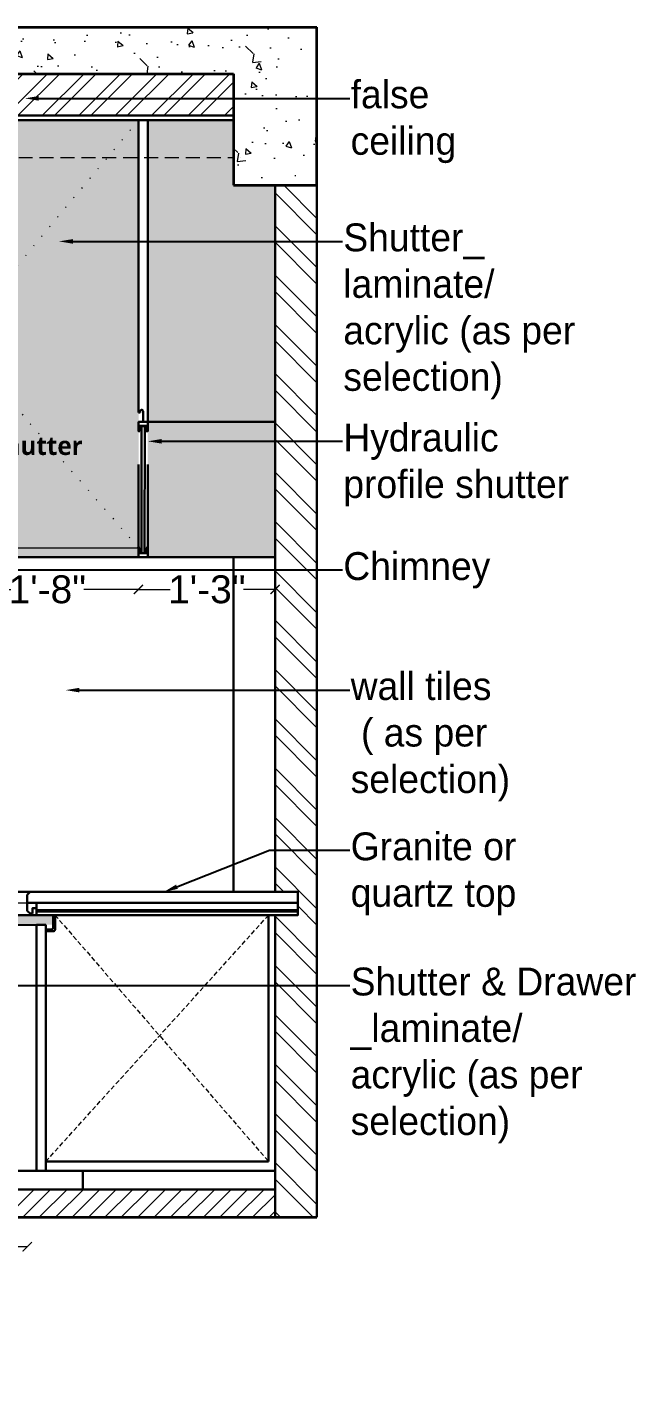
# Model space of a CAD drawing. Header units: inches. Extents: x 3324238 to 135265466, y -1036581 to 20094598.
# Drawn here: x 3355520.6 to 3355586.2, y -519180.1 to -519033.6 of the extents above; entities that cross this region are included whole.
import ezdxf
from ezdxf import colors
from ezdxf.entities.mleader import LeaderData, LeaderLine
from ezdxf.math import Vec2, Vec3

# ---------------------------------------------------------------- set-up
doc = ezdxf.new("R2010")
doc.units = ezdxf.units.IN
doc.header["$MEASUREMENT"] = 0
doc.header["$PDMODE"] = 3
for name, pattern in [('00 . GROUND FLOOR$0$DASHED', [0.75, 0.5, -0.25]), ('00-Floor Plan$0$DASHED', [0.75, 0.5, -0.25]), ('DOT', [0.25, 0, -0.25])]:
    doc.linetypes.add(name, pattern=pattern)
doc.layers.add('AR HATCH-7', color=7, linetype='Continuous')
doc.layers.add('str coll', color=6, linetype='Continuous')
for name, color, linetype, lineweight in [('dim05', 1, 'Continuous', 13), ('Flooring', 253, 'Continuous', 30), ('FUNI.SEC', 7, 'Continuous', 30), ('FURNITURE', 32, 'Continuous', 13), ('FURNITURE-1', 251, 'Continuous', 5), ('Labelling', 1, 'Continuous', 25), ('wall', 7, 'Continuous', 30)]:
    doc.layers.add(name, color=color, linetype=linetype, lineweight=lineweight)
doc.layers.add('hatch', color=253, linetype='Continuous', lineweight=0, transparency=0.4)
doc.styles.get("Standard").update_dxf_attribs({"font": 'GOTHIC.TTF'})
doc.styles.add('The Thakors 3 inches', font='arial.ttf', dxfattribs={"height": 3})
doc.dimstyles.new('The Thakors 3 inches', dxfattribs={"dimtxt": 3, "dimasz": 1, "dimexe": 0.179993, "dimexo": 0.0625, "dimgap": 0.089996, "dimtad": 0, "dimzin": 0, "dimdsep": 46, "dimlunit": 4, "dimtxsty": 'The Thakors 3 inches', "dimblk": 'ARCHTICK', "dimcen": 0.089996, "dimclrd": 5, "dimclre": 5, "dimclrt": 1, "dimadec": 0, "dimazin": 0, "dimtfac": 0.799988, "dimtofl": 0, "dimtmove": 1, "dimatfit": 3, "dimfxl": 1, "dimtolj": 1, "dimtzin": 0, "dimlwd": 5, "dimlwe": 13, "dimarcsym": 0})

# ---------------------------------------------------------------- blocks, each defined once
blk = doc.blocks.new('_ArchTick')
at = {"color": 0, "linetype": 'ByBlock', "const_width": 0.15}
blk.add_lwpolyline([(-0.5, -0.5), (0.5, 0.5)], dxfattribs=at)
blk = doc.blocks.new('*D241')
at = {"layer": 'Defpoints', "color": 0, "lineweight": 30, "ltscale": 4, "transparency": 16777216}
for p in [(3355490.34, -519156.61, -0.1), (3355520.64, -519156.61, -0.2), (3355520.64, -519164.78)]:
    blk.add_point(p, dxfattribs=at)
at = {"layer": 'dim05', "color": 5, "lineweight": 5, "ltscale": 4, "transparency": 16777216}
for p, q in [((3355490.34, -519164.78), (3355501.39, -519164.78)), ((3355520.64, -519164.78), (3355509.59, -519164.78))]:
    blk.add_line(p, q, dxfattribs=at)
at = {"layer": 'dim05', "color": 5, "lineweight": 5, "ltscale": 4, "transparency": 16777216, "rotation": 180}
blk.add_blockref('_ArchTick', (3355490.34, -519164.78), dxfattribs=at)
at = {"layer": 'dim05', "color": 5, "lineweight": 5, "ltscale": 4, "transparency": 16777216}
blk.add_blockref('_ArchTick', (3355520.64, -519164.78), dxfattribs=at)
at = {"layer": 'dim05', "color": 1, "lineweight": 5, "ltscale": 4, "transparency": 16777216, "insert": (3355505.49, -519164.78), "char_height": 3, "attachment_point": 5, "style": 'The Thakors 3 inches'}
blk.add_mtext('\\A1;2\'-6"', dxfattribs=at)
blk = doc.blocks.new('*D246')
at = {"layer": 'Defpoints', "color": 0, "lineweight": 30, "ltscale": 4, "transparency": 16777216}
for p in [(3355512.98, -519088.01, -0.08), (3355532.62, -519088.01, -0.13), (3355532.62, -519094.09)]:
    blk.add_point(p, dxfattribs=at)
at = {"layer": 'dim05', "color": 5, "lineweight": 5, "ltscale": 4, "transparency": 16777216}
for p, q in [((3355512.98, -519094.09), (3355518.87, -519094.09)), ((3355532.62, -519094.09), (3355526.74, -519094.09))]:
    blk.add_line(p, q, dxfattribs=at)
at = {"layer": 'dim05', "color": 5, "lineweight": 5, "ltscale": 4, "transparency": 16777216, "rotation": 180}
blk.add_blockref('_ArchTick', (3355512.98, -519094.09), dxfattribs=at)
at = {"layer": 'dim05', "color": 5, "lineweight": 5, "ltscale": 4, "transparency": 16777216}
blk.add_blockref('_ArchTick', (3355532.62, -519094.09), dxfattribs=at)
at = {"layer": 'dim05', "color": 1, "lineweight": 5, "ltscale": 4, "transparency": 16777216, "insert": (3355522.8, -519094.09), "char_height": 3, "attachment_point": 5, "style": 'The Thakors 3 inches'}
blk.add_mtext('\\A1;1\'-8"', dxfattribs=at)
blk = doc.blocks.new('*D247')
at = {"layer": 'Defpoints', "color": 0, "lineweight": 30, "ltscale": 4, "transparency": 16777216}
for p in [(3355532.62, -519090.61, -0.1), (3355547.33, -519092.9, -0.07), (3355547.33, -519094.09)]:
    blk.add_point(p, dxfattribs=at)
at = {"layer": 'dim05', "color": 5, "lineweight": 5, "ltscale": 4, "transparency": 16777216}
for p, q in [((3355532.62, -519094.09), (3355536.04, -519094.09)), ((3355547.33, -519094.09), (3355543.91, -519094.09))]:
    blk.add_line(p, q, dxfattribs=at)
at = {"layer": 'dim05', "color": 5, "lineweight": 5, "ltscale": 4, "transparency": 16777216, "rotation": 180}
blk.add_blockref('_ArchTick', (3355532.62, -519094.09), dxfattribs=at)
at = {"layer": 'dim05', "color": 5, "lineweight": 5, "ltscale": 4, "transparency": 16777216}
blk.add_blockref('_ArchTick', (3355547.33, -519094.09), dxfattribs=at)
at = {"layer": 'dim05', "color": 1, "lineweight": 5, "ltscale": 4, "transparency": 16777216, "insert": (3355539.98, -519094.09), "char_height": 3, "attachment_point": 5, "style": 'The Thakors 3 inches'}
blk.add_mtext('\\A1;1\'-3"', dxfattribs=at)

msp = doc.modelspace()

# ---------------------------------------------------------------- hatches: boundary and pattern name
at = {"layer": 'AR HATCH-7', "lineweight": 30, "true_color": 0x636466}
h = msp.add_hatch(color=251, dxfattribs=at)
h.dxf.hatch_style = 1
h.paths.add_polyline_path([(3355532.623, -519089.609), (3355512.982, -519089.614), (3355512.982, -519090.615), (3355532.621, -519090.613)])
h = msp.add_hatch(color=251, dxfattribs=at)
h.dxf.hatch_style = 1
h.paths.add_polyline_path([(3355523.435, -519129.113), (3355445.256, -519129.113), (3355445.256, -519130.148), (3355523.435, -519130.148)])
at = {"layer": 'FURNITURE-1', "true_color": 0x000000}
h = msp.add_hatch(dxfattribs=at)
h.set_pattern_fill('AR-CONC', color=18, angle=-90)
h.set_pattern_definition([(320, (3238.006, 417.172), (-0.62752135, -7.172601826), [0.75, -8.25]), (265, (3238.006, 417.172), (7.521921337, 1.387513336), [0.6, -6.6]), (10.45144446, (3237.9535, 416.574), (6.89439991, -5.785088467), [0.63740192, -7.01142112]), (316.1842, (3240.006, 417.172), (-1.655192808, -10.672413307), [1.125, -12.375]), (6.6356355, (3239.868, 416.283), (9.741186008, -9.346619457), [0.95610342, -10.5171376]), (261.184164, (3240.006, 417.172), (9.741186003, -9.34661945), [0.9, -9.90000001]), (291, (3239.506, 416.172), (-4.026188907, -5.969070521), [0.75, -8.25]), (236, (3239.506, 416.172), (7.25150045, -2.43315332), [0.6, -6.6]), (341.45144474, (3239.17, 415.6745), (3.225311528, -8.402223767), [0.6374019, -7.01142112]), (307.5, (3238.0058, 417.172), (3.3289385383, -0.1215985532), [0, -6.52, 0, -6.7, 0, -6.625]), (277.5, (3238.0058, 417.172), (3.944117119, -2.6306953744), [0, -3.82, 0, -6.37, 0, -2.525]), (237.5, (3238.0058, 419.402), (-0.2255487173, -5.3382243617), [0, -2.5, 0, -7.8, 0, -10.35]), (227.5, (3238.006, 420.402), (1.0010498233, -5.8318616934), [0, -3.25, 0, -5.18, 0, -7.35])])
h.paths.add_polyline_path([(3355420.754, -519038.623), (3355542.838, -519038.623), (3355542.838, -519050.62), (3355551.838, -519050.626), (3355551.838, -519033.63), (3355411.992, -519033.623), (3355411.992, -519047.623), (3355420.691, -519047.623)])
at = {"layer": 'FURNITURE-1', "lineweight": 0}
h = msp.add_hatch(dxfattribs=at)
h.set_pattern_fill('ANSI32', color=6, scale=7.4, angle=180)
h.set_pattern_definition([(225, (3145.9063, 226.3265), (1.9622213178, -1.9622213178), []), (225, (3144.5982, 226.3265), (1.9622213178, -1.9622213178), [])])
edge = h.paths.add_edge_path()
edge.add_line((3355542.838, -519043.123), (3355421.055, -519043.123))
edge.add_line((3355421.055, -519038.623), (3355421.054, -519043.123))
edge.add_line((3355542.838, -519038.623), (3355542.838, -519043.123))
edge.add_line((3355542.838, -519038.623), (3355421.055, -519038.623))
at = {"layer": 'hatch', "lineweight": 15, "true_color": 0x636466}
h = msp.add_hatch(dxfattribs=at)
h.set_pattern_fill('ANSI32', color=251, scale=10, angle=90)
h.set_pattern_definition([(135, (3238.0058, 420.1816), (-2.6516504294, -2.6516504294), []), (135, (3238.0058, 421.9494), (-2.6516504294, -2.6516504294), [])])
h.paths.add_polyline_path([(3355418.906, -519128.722), (3355418.906, -519128.565), (3355418.906, -519127.784), (3355420.723, -519127.784), (3355420.723, -519050.623), (3355411.992, -519050.623), (3355411.992, -519158.613), (3355411.992, -519161.636), (3355420.723, -519161.613), (3355420.723, -519158.613), (3355420.723, -519129.113), (3355418.906, -519129.113)])
h.paths.add_polyline_path([(3355549.778, -519127.781), (3355549.778, -519129.11), (3355547.33, -519129.11), (3355547.332, -519161.608), (3355551.838, -519161.608), (3355551.839, -519050.623), (3355547.33, -519050.623), (3355547.333, -519126.61), (3355549.778, -519126.61)])
at = {"layer": 'hatch'}
h = msp.add_hatch(dxfattribs=at)
h.set_pattern_fill('ANSI31', color=256, scale=10)
h.set_pattern_definition([(45, (3238.0058, 420.1816), (-0.8838834765, 0.8838834765), [])])
h.paths.add_polyline_path([(3355547.331, -519158.608), (3355420.723, -519158.613), (3355420.723, -519161.613), (3355547.331, -519161.608)])

# ---------------------------------------------------------------- linework, layer by layer
at = {"color": 1, "lineweight": 35}
for p, q in [((3355411.992, -519033.623, -0.067), (3355551.838, -519033.623, -0.067)), ((3355551.838, -519050.623, -0.067), (3355551.838, -519033.623, -0.067)), ((3355420.723, -519038.623, -0.067), (3355542.838, -519038.623, -0.055)), ((3355542.838, -519038.623, -0.055), (3355542.839, -519050.623, -0.055)), ((3355542.838, -519050.623, 0), (3355551.838, -519050.623, 0)), ((3355551.838, -519161.616, 0.355), (3355420.992, -519161.613, -0.104))]:
    msp.add_line(p, q, dxfattribs=at)
at = {"color": 1, "lineweight": 30}
msp.add_line((3355542.84, -519090.613, -0.055), (3355542.841, -519126.609, -0.104), dxfattribs=at)
at = {"layer": 'dim05', "color": 251, "linetype": 'DOT', "lineweight": 18, "ltscale": 5, "true_color": 0x636466}
msp.add_line((3355532.622, -519043.623, -0.006), (3355512.982, -519067.118, -0.033), dxfattribs=at)
at = {"layer": 'dim05', "color": 251, "linetype": '00-Floor Plan$0$DASHED', "lineweight": 18, "ltscale": 3, "true_color": 0x636466}
msp.add_line((3355420.723, -519047.62), (3355542.838, -519047.62), dxfattribs=at)
at = {"layer": 'Flooring', "ltscale": 4}
msp.add_line((3355547.331, -519158.608, -0.104), (3355420.723, -519158.613, -0.104), dxfattribs=at)
at = {"layer": 'FUNI.SEC', "color": 12, "elevation": 0.004}
msp.add_lwpolyline([(3355521.639, -519128.719), (3355549.778, -519128.719), (3355549.778, -519129.11), (3355521.639, -519129.11)], close=True, dxfattribs=at)
at = {"layer": 'FURNITURE', "lineweight": 30}
for p, q in [((3355532.621, -519067.644, -0.305), (3355532.623, -519043.623, -0.067)), ((3355533.623, -519090.613, -0.104), (3355533.623, -519043.623, -0.067)), ((3355532.621, -519075.069, -0.246), (3355532.621, -519067.641, -0.314)), ((3355532.816, -519075.069, -0.88), (3355532.621, -519075.069, -0.88)), ((3355532.816, -519074.897, -0.88), (3355532.816, -519075.069, -0.88)), ((3355533.111, -519074.897, -0.88), (3355533.111, -519076.067, -0.88)), ((3355532.621, -519090.613, -0.101), (3355532.621, -519076.063, -0.236)), ((3355420.723, -519090.613, -0.104), (3355533.123, -519090.613, -0.101)), ((3355532.623, -519090.613, -0.101), (3355532.873, -519090.613, -0.101)), ((3355533.123, -519090.613, -0.101), (3355547.331, -519090.613, -0.035)), ((3355445.056, -519129.113, -0.104), (3355521.639, -519129.113, 0)), ((3355546.63, -519155.613, -0.104), (3355546.63, -519129.113, -0.104)), ((3355521.635, -519130.144, 0), (3355521.635, -519156.613, -0.203)), ((3355522.635, -519130.144, -0.098), (3355521.635, -519130.144, 0)), ((3355522.635, -519130.144, -0.1), (3355522.635, -519156.613, -0.203)), ((3355522.635, -519155.613, -0.104), (3355546.63, -519155.613, -0.104)), ((3355445.056, -519156.613, -0.104), (3355523.628, -519156.613, -0.104)), ((3355523.628, -519156.613, -0.104), (3355547.331, -519156.613, -0.104)), ((3355526.628, -519156.613, -0.104), (3355526.628, -519158.613, -0.104))]:
    msp.add_line(p, q, dxfattribs=at)
at = {"layer": 'FURNITURE', "lineweight": 5}
msp.add_line((3355420.723, -519089.613, -0.104), (3355532.623, -519089.609, -0.104), dxfattribs=at)
at = {"layer": 'FURNITURE', "color": 4, "lineweight": 30}
for p, q in [((3355532.955, -519090.613, -0.101), (3355532.955, -519090.613, -0.101)), ((3355533.284, -519090.613, -0.101), (3355533.284, -519090.613, -0.101))]:
    msp.add_line(p, q, dxfattribs=at)
at = {"layer": 'FURNITURE', "lineweight": 25}
msp.add_line((3355445.256, -519130.147, -0.202), (3355522.635, -519130.147, -0.1), dxfattribs=at)
at = {"layer": 'FURNITURE', "lineweight": 30, "elevation": -0.101}
for points in [[(3355532.77, -519089.609), (3355532.623, -519089.609), (3355532.623, -519090.613), (3355533.623, -519090.613), (3355533.623, -519089.609), (3355533.448, -519089.609)], [(3355533.448, -519089.609), (3355533.448, -519090.186), (3355532.77, -519090.186), (3355532.77, -519089.609)]]:
    msp.add_lwpolyline(points, dxfattribs=at)
at = {"layer": 'FURNITURE', "lineweight": 30, "elevation": -0.104}
msp.add_lwpolyline([(3355421.742, -519090.613), (3355542.841, -519090.613), (3355542.841, -519126.609), (3355421.742, -519126.609)], close=True, dxfattribs=at)
at = {"layer": 'FURNITURE', "lineweight": 30, "ltscale": 0.4, "elevation": -0.098}
msp.add_lwpolyline([(3355522.635, -519130.644), (3355523.235, -519130.644, 0.4142136), (3355523.435, -519130.444), (3355523.435, -519129.143), (3355523.635, -519129.143), (3355523.635, -519130.644, -0.4142136), (3355523.435, -519130.844), (3355522.635, -519130.844)], format="xyb", close=True, dxfattribs=at)
at = {"layer": 'FURNITURE', "lineweight": 30}
msp.add_arc((3355532.964, -519074.897, -0.88), 0.147, 0, 180, dxfattribs=at)
at = {"layer": 'FURNITURE-1', "lineweight": 30, "ltscale": 0.25}
for p, q in [((3355520.639, -519126.925), (3355520.954, -519126.61)), ((3355520.639, -519128.636), (3355520.954, -519128.952))]:
    msp.add_line(p, q, dxfattribs=at)
at = {"layer": 'FURNITURE-1', "lineweight": 30, "ltscale": 0.25, "elevation": -0.104}
msp.add_lwpolyline([(3355520.954, -519126.61), (3355549.778, -519126.61), (3355549.778, -519127.781), (3355520.639, -519127.781), (3355520.639, -519126.925)], dxfattribs=at)
msp.add_lwpolyline([(3355520.954, -519126.61), (3355549.778, -519126.61), (3355549.778, -519127.781), (3355520.639, -519127.781), (3355520.639, -519126.925)], dxfattribs=at)
at = {"layer": 'FURNITURE-1', "lineweight": 30, "ltscale": 0.25}
for points in [[(3355520.639, -519128.366), (3355520.639, -519126.925)], [(3355521.639, -519128.366), (3355521.639, -519127.781), (3355520.639, -519127.781), (3355520.639, -519128.636)], [(3355520.954, -519128.952), (3355521.206, -519128.952)], [(3355521.639, -519128.366), (3355521.206, -519128.366), (3355521.206, -519128.952)]]:
    msp.add_lwpolyline(points, dxfattribs=at)
at = {"layer": 'FURNITURE-1', "lineweight": 30, "ltscale": 0.25, "elevation": 0.004}
for points in [[(3355521.639, -519127.781), (3355549.778, -519127.781), (3355549.778, -519128.562), (3355521.639, -519128.562)], [(3355521.639, -519128.562), (3355549.778, -519128.562), (3355549.778, -519128.719), (3355521.639, -519128.719)]]:
    msp.add_lwpolyline(points, close=True, dxfattribs=at)
at = {"layer": 'str coll', "color": 252, "linetype": '00 . GROUND FLOOR$0$DASHED', "lineweight": 0, "true_color": 0x939598}
for p, q in [((3355522.635, -519155.613, -0.104), (3355546.63, -519129.113, -0.104)), ((3355523.635, -519129.113, -0.098), (3355546.63, -519155.613, -0.104))]:
    msp.add_line(p, q, dxfattribs=at)
at = {"layer": 'wall', "color": 6, "lineweight": 30, "ltscale": 0.5}
for p, q in [((3355420.723, -519043.123, -0.067), (3355542.838, -519043.123, -0.055)), ((3355420.723, -519043.623, -0.067), (3355542.838, -519043.623, -0.055))]:
    msp.add_line(p, q, dxfattribs=at)
at = {"layer": 'wall', "lineweight": 30}
for p, q in [((3355543.621, -519047.623, -0.067), (3355543.621, -519047.623, -0.067)), ((3355547.338, -519050.623, 0), (3355547.331, -519126.61, -0.122)), ((3355551.834, -519050.623, 0), (3355551.838, -519161.608, 0.356)), ((3355547.33, -519129.11, -0.122), (3355547.331, -519161.608, -0.122))]:
    msp.add_line(p, q, dxfattribs=at)
at = {"layer": 'wall', "lineweight": 5}
for p, q in [((3355419.29, -519126.613, -0.104), (3355547.625, -519126.609, -0.104)), ((3355448.017, -519127.879, -0.104), (3355520.639, -519127.781))]:
    msp.add_line(p, q, dxfattribs=at)

# ---------------------------------------------------------------- texts
at = {"layer": 'dim05', "lineweight": 5, "ltscale": 4, "insert": (3355461.262, -519178.107, -0.104), "char_height": 4, "width": 108.86075, "attachment_point": 7, "bg_fill": 2}
msp.add_mtext('{\\fMalgun Gothic|b1|i0|c0|p34;\\L\\C1;Wall Elevation - B}', dxfattribs=at)

# ---------------------------------------------------------------- dimensions: what is measured, and where the dimension line sits
at = {"layer": 'dim05', "lineweight": 5, "ltscale": 4}
for base, p1, p2, picture, middle in [((3355532.621, -519094.086), (3355512.982, -519088.006, -0.077), (3355532.621, -519088.007, -0.125), '*D246', (3355522.802, -519094.086)), ((3355547.334, -519094.086), (3355532.621, -519090.613, -0.101), (3355547.334, -519092.9, -0.068), '*D247', (3355539.978, -519094.086)), ((3355520.635, -519164.776), (3355490.342, -519156.613, -0.104), (3355520.635, -519156.613, -0.203), '*D241', (3355505.489, -519164.776))]:
    dim = msp.add_linear_dim(base=base, p1=p1, p2=p2, dimstyle='The Thakors 3 inches', override={"dimtxt": 32, "dimdec": 0, "dimse1": 1, "dimse2": 1}, dxfattribs=at)
    dim.commit()
    dim.dimension.update_dxf_attribs({"geometry": picture, "text_midpoint": middle})

# ---------------------------------------------------------------- leaders
at = {"layer": 'Labelling', "lineweight": 5}
ml = msp.add_multileader_mtext('Standard', dxfattribs=at)
ml.set_content('false \\Pceiling', color=256)
ml.set_leader_properties()
ml.build(insert=Vec2(0, 0))
ml.multileader.update_dxf_attribs({"arrow_head_size": 1.5})
ctx = ml.context
ctx.base_point, ctx.char_height, ctx.arrow_head_size, ctx.landing_gap_size, ctx.plane_origin = Vec3(3355555.373, -519041.274, -0.104), 3, 1.5, 0.09, Vec3(3355523.943, -519038.264, -0.104)
notes = []
notes.append((ctx, [(0, (1, 1, 0), (3355552.887, -519041.274, -0.104), (1, 0), 2.487, [(0, [(3355520.371, -519041.274, -0.104)], 0, [])])]))
ctx.mtext.insert, ctx.mtext.flow_direction = Vec3(3355555.463, -519039.34, -0.104), 5
ml = msp.add_multileader_mtext('Standard', dxfattribs=at)
ml.set_content('Shutter_\\Plaminate/\\Pacrylic (as per \\Pselection)', color=256)
ml.set_leader_properties()
ml.build(insert=Vec2(0, 0))
ml.multileader.update_dxf_attribs({"arrow_head_size": 1.5})
ctx = ml.context
ctx.base_point, ctx.char_height, ctx.arrow_head_size, ctx.landing_gap_size, ctx.plane_origin = Vec3(3355554.583, -519056.657, -0.115), 3, 1.5, 0.09, Vec3(3355527.626, -519056.657, -0.115)
notes.append((ctx, [(0, (1, 1, 0), (3355546.583, -519056.657, -0.115), (1, 0), 8, [(0, [(3355524.054, -519056.657, -0.115)], 0, [])])]))
ctx.mtext.insert, ctx.mtext.flow_direction = Vec3(3355554.673, -519054.723, -0.115), 5
ml = msp.add_multileader_mtext('Standard', dxfattribs=at)
ml.set_content('Chimney', color=256)
ml.set_leader_properties()
ml.build(insert=Vec2(0, 0))
ml.multileader.update_dxf_attribs({"arrow_head_size": 1.5})
ctx = ml.context
ctx.base_point, ctx.char_height, ctx.arrow_head_size, ctx.landing_gap_size, ctx.plane_origin = Vec3(3355554.583, -519091.981, -0.115), 3, 1.5, 0.09, Vec3(3355527.626, -519091.981, -0.115)
notes.append((ctx, [(0, (1, 1, 0), (3355546.583, -519091.981, -0.115), (1, 0), 8, [(0, [(3355502.341, -519091.981, -0.115)], 0, [])])]))
ctx.mtext.insert, ctx.mtext.flow_direction = Vec3(3355554.673, -519090.075, -0.115), 5
ml = msp.add_multileader_mtext('Standard', dxfattribs=at)
ml.set_content('wall tiles\\P ( as per \\Pselection)', color=256)
ml.set_leader_properties()
ml.build(insert=Vec2(0, 0))
ml.multileader.update_dxf_attribs({"arrow_head_size": 1.5})
ctx = ml.context
ctx.base_point, ctx.char_height, ctx.arrow_head_size, ctx.landing_gap_size, ctx.plane_origin = Vec3(3355555.373, -519104.913, -0.104), 3, 1.5, 0.09, Vec3(3355517.088, -519104.913, -0.104)
notes.append((ctx, [(0, (1, 1, 0), (3355546.732, -519104.913, -0.104), (1, 0), 8.642, [(0, [(3355524.761, -519104.913, -0.104)], 0, [])])]))
ctx.mtext.insert, ctx.mtext.flow_direction = Vec3(3355555.463, -519102.978, -0.104), 5
ml = msp.add_multileader_mtext('Standard', dxfattribs=at)
ml.set_content('Granite or \\Pquartz top', color=256)
ml.set_leader_properties()
ml.build(insert=Vec2(0, 0))
ml.multileader.update_dxf_attribs({"arrow_head_size": 1.5})
ctx = ml.context
ctx.base_point, ctx.char_height, ctx.arrow_head_size, ctx.landing_gap_size, ctx.plane_origin = Vec3(3355555.373, -519122.123, -0.104), 3, 1.5, 0.09, Vec3(3355517.088, -519117.491, -0.104)
notes.append((ctx, [(0, (1, 1, 0), (3355546.732, -519122.123, -0.104), (1, 0), 8.642, [(0, [(3355535.366, -519126.61, -0.104)], 0, [])])]))
ctx.mtext.insert, ctx.mtext.flow_direction = Vec3(3355555.463, -519120.217, -0.104), 5
for ctx, leaders in notes:
    for number, flags, end, landing, length, lines in leaders:
        leader = LeaderData()
        leader.index, (leader.has_last_leader_line, leader.has_dogleg_vector, leader.attachment_direction) = number, flags
        leader.last_leader_point, leader.dogleg_vector, leader.dogleg_length = Vec3(end), Vec3(landing), length
        for number, points, colour, breaks in lines:
            line = LeaderLine()
            line.index, line.vertices, line.color, line.breaks = number, Vec3.list(points), colors.encode_raw_color(colour), breaks
            leader.lines.append(line)
        ctx.leaders.append(leader)

# ---------------------------------------------------------------- next in the draw order: texts
at = {"insert": (3355516.766, -519079.653), "char_height": 2, "width": 19.51963, "attachment_point": 7, "bg_fill": 2}
msp.add_mtext('{\\fMalgun Gothic|b1|i0|c0|p34;Shutter }', dxfattribs=at)

# ---------------------------------------------------------------- next in the draw order: leaders
at = {"layer": 'Labelling', "lineweight": 5}
ml = msp.add_multileader_mtext('Standard', dxfattribs=at)
ml.set_content('Shutter & Drawer\\P_laminate/\\Pacrylic (as per \\Pselection)', color=256)
ml.set_leader_properties()
ml.build(insert=Vec2(0, 0))
ml.multileader.update_dxf_attribs({"arrow_head_size": 1.5})
ctx = ml.context
ctx.base_point, ctx.char_height, ctx.arrow_head_size, ctx.landing_gap_size, ctx.plane_origin = Vec3(3355555.373, -519136.687, -0.104), 3, 1.5, 0.09, Vec3(3355517.088, -519136.687, -0.104)
notes = []
notes.append((ctx, [(0, (1, 1, 0), (3355546.732, -519136.687, -0.104), (1, 0), 8.642, [(1, [(3355501.831, -519136.687, -0.104), (3355516.548, -519136.687, -0.104)], 0, [])])]))
ctx.mtext.insert, ctx.mtext.flow_direction = Vec3(3355555.463, -519134.752, -0.104), 5
for ctx, leaders in notes:
    for number, flags, end, landing, length, lines in leaders:
        leader = LeaderData()
        leader.index, (leader.has_last_leader_line, leader.has_dogleg_vector, leader.attachment_direction) = number, flags
        leader.last_leader_point, leader.dogleg_vector, leader.dogleg_length = Vec3(end), Vec3(landing), length
        for number, points, colour, breaks in lines:
            line = LeaderLine()
            line.index, line.vertices, line.color, line.breaks = number, Vec3.list(points), colors.encode_raw_color(colour), breaks
            leader.lines.append(line)
        ctx.leaders.append(leader)

# ---------------------------------------------------------------- next in the draw order: hatches: boundary and pattern name
at = {"layer": 'AR HATCH-7', "lineweight": 30, "true_color": 0x8d9989, "transparency": 33554559}
h = msp.add_hatch(color=252, dxfattribs=at)
h.dxf.hatch_style = 1
h.paths.add_polyline_path([(3355512.982, -519043.624), (3355532.623, -519043.624), (3355532.621, -519089.614), (3355512.982, -519089.614)])
at = {"layer": 'AR HATCH-7', "lineweight": 30, "true_color": 0xaea093, "transparency": 33554559}
h = msp.add_hatch(color=253, dxfattribs=at)
h.dxf.hatch_style = 1
h.paths.add_polyline_path([(3355547.327, -519076.066), (3355533.599, -519076.066), (3355533.615, -519090.618), (3355547.343, -519090.618)])
h.paths.add_polyline_path([(3355547.345, -519050.623), (3355542.838, -519050.623), (3355542.838, -519043.623), (3355533.615, -519043.623), (3355533.599, -519076.066), (3355547.329, -519076.066)])

# ---------------------------------------------------------------- next in the draw order: linework, layer by layer
at = {"layer": 'dim05', "color": 251, "linetype": 'DOT', "lineweight": 18, "ltscale": 5, "true_color": 0x636466}
msp.add_line((3355512.982, -519067.118, -0.033), (3355532.622, -519089.611, -0.104), dxfattribs=at)
at = {"layer": 'FURNITURE', "lineweight": 30}
msp.add_line((3355532.621, -519076.063, -0.236), (3355547.326, -519076.069, -0.604), dxfattribs=at)
at = {"layer": 'FURNITURE', "color": 4, "lineweight": 30}
for p, q in [((3355532.955, -519090.186, -0.106), (3355532.957, -519076.491, -0.245)), ((3355533.284, -519090.186, -0.106), (3355533.286, -519076.491, -0.245)), ((3355533.287, -519076.063, -0.249), (3355533.287, -519076.063, -0.249))]:
    msp.add_line(p, q, dxfattribs=at)
at = {"layer": 'FURNITURE', "lineweight": 30, "elevation": -0.101}
for points in [[(3355532.77, -519077.068), (3355532.623, -519077.068), (3355532.623, -519076.063), (3355533.623, -519076.063), (3355533.623, -519077.068), (3355533.448, -519077.068)], [(3355533.448, -519077.068), (3355533.448, -519076.491), (3355532.77, -519076.491), (3355532.77, -519077.068)]]:
    msp.add_lwpolyline(points, dxfattribs=at)

# ---------------------------------------------------------------- next in the draw order: leaders
at = {"layer": 'Labelling', "lineweight": 5}
ml = msp.add_multileader_mtext('Standard', dxfattribs=at)
ml.set_content('Hydraulic \\Pprofile shutter', color=256)
ml.set_leader_properties()
ml.build(insert=Vec2(0, 0))
ml.multileader.update_dxf_attribs({"arrow_head_size": 1.5})
ctx = ml.context
ctx.base_point, ctx.char_height, ctx.arrow_head_size, ctx.landing_gap_size, ctx.plane_origin = Vec3(3355554.583, -519078.155, -0.115), 3, 1.5, 0.09, Vec3(3355527.626, -519078.155, -0.115)
notes = []
notes.append((ctx, [(0, (1, 1, 0), (3355546.583, -519078.155, -0.115), (1, 0), 8, [(0, [(3355533.623, -519078.155, -0.115)], 0, [])])]))
ctx.mtext.insert, ctx.mtext.flow_direction = Vec3(3355554.673, -519076.25, -0.115), 5
for ctx, leaders in notes:
    for number, flags, end, landing, length, lines in leaders:
        leader = LeaderData()
        leader.index, (leader.has_last_leader_line, leader.has_dogleg_vector, leader.attachment_direction) = number, flags
        leader.last_leader_point, leader.dogleg_vector, leader.dogleg_length = Vec3(end), Vec3(landing), length
        for number, points, colour, breaks in lines:
            line = LeaderLine()
            line.index, line.vertices, line.color, line.breaks = number, Vec3.list(points), colors.encode_raw_color(colour), breaks
            leader.lines.append(line)
        ctx.leaders.append(leader)

doc.saveas('drawing.dxf')
